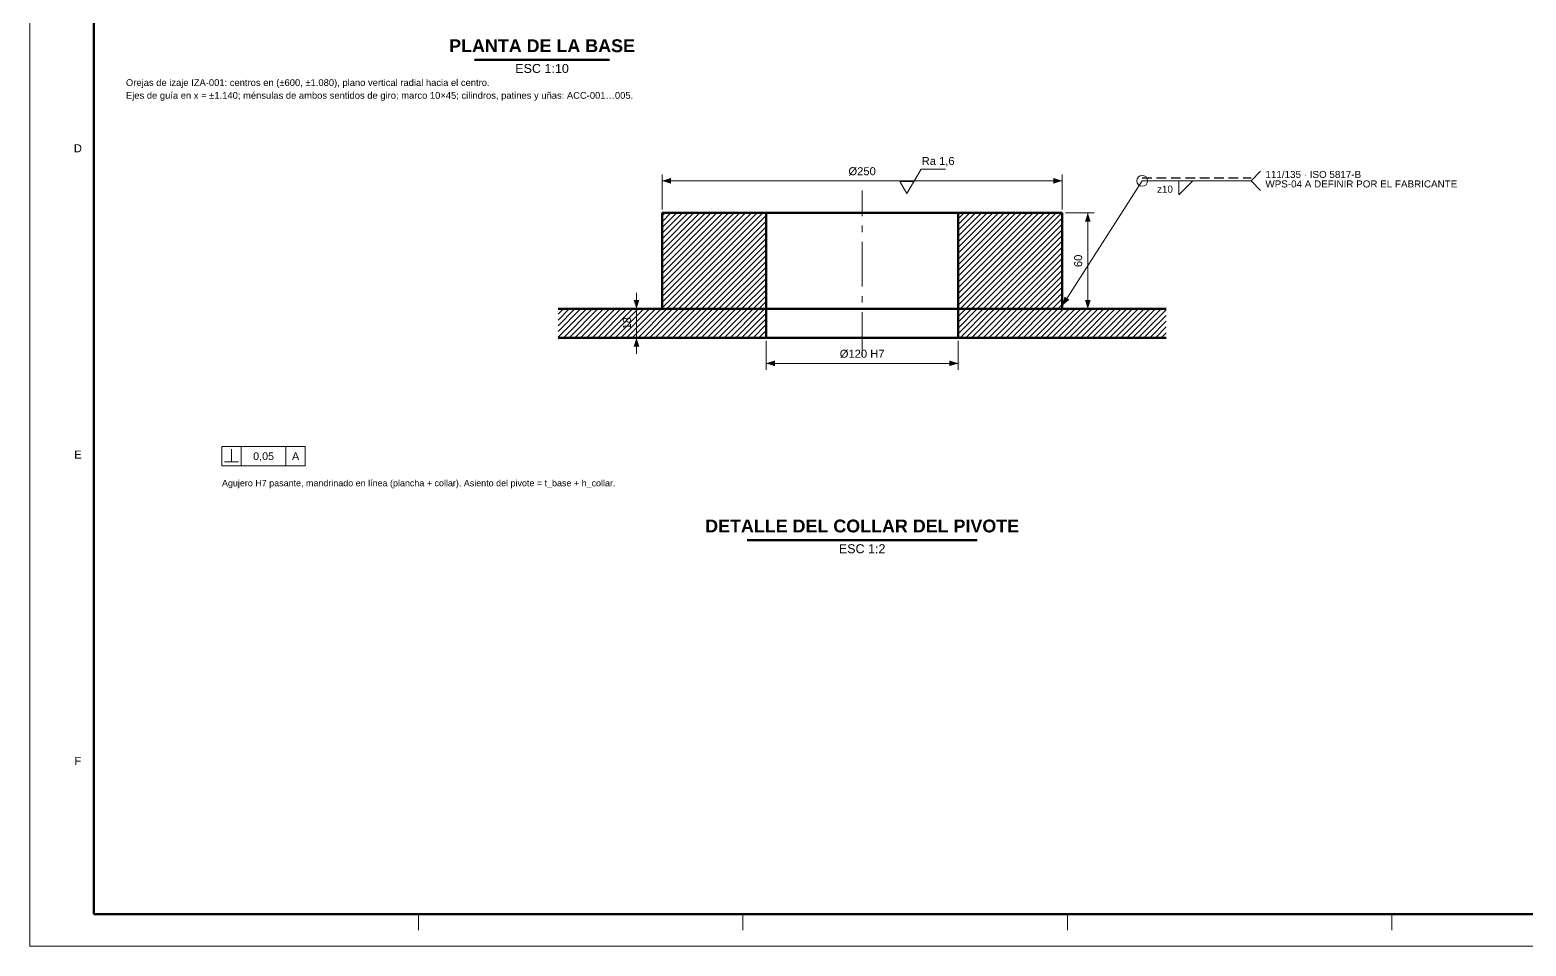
# Model space of a CAD drawing. Header units: millimetres. Extents: x 0 to 841, y 0 to 594.
# Drawn here: x 0 to 467.4, y 0 to 286.1 of the extents above; entities that cross this region are included whole.
import ezdxf
from ezdxf.enums import TextEntityAlignment as Align

# ---------------------------------------------------------------- set-up
doc = ezdxf.new("R2010")
doc.units = ezdxf.units.MM
doc.linetypes.add('EJE', pattern=[22, 14, -3, 2, -3])
doc.linetypes.add('OCULTO', pattern=[4.5, 3, -1.5])
for name, color, linetype, lineweight in [('ACH', 7, 'CONTINUOUS', 13), ('COTA', 7, 'CONTINUOUS', 18), ('EJE', 7, 'EJE', 18), ('FINA', 7, 'CONTINUOUS', 18), ('MARCO', 7, 'CONTINUOUS', 70), ('OCU', 7, 'OCULTO', 25), ('TXT', 7, 'CONTINUOUS', 25), ('VIS', 7, 'CONTINUOUS', 50)]:
    doc.layers.add(name, color=color, linetype=linetype, lineweight=lineweight)
doc.styles.add('STD', font='LiberationSans-Regular.ttf')
doc.styles.add('STDB', font='LiberationSans-Bold.ttf')

msp = doc.modelspace()

# ---------------------------------------------------------------- hatches: boundary and pattern name
at = {"layer": 'ACH'}
h = msp.add_hatch(dxfattribs=at)
h.set_pattern_fill('ANSI31', scale=0.4)
h.paths.add_polyline_path([(197.5, 229), (230, 229), (230, 199), (197.5, 199)])
h = msp.add_hatch(dxfattribs=at)
h.set_pattern_fill('ANSI31', scale=0.4)
h.paths.add_polyline_path([(322.5, 199), (290, 199), (290, 229), (322.5, 229)])
h = msp.add_hatch(dxfattribs=at)
h.set_pattern_fill('ANSI31', scale=0.4)
h.paths.add_polyline_path([(165, 190), (165, 199), (230, 199), (230, 190)])
h = msp.add_hatch(dxfattribs=at)
h.set_pattern_fill('ANSI31', scale=0.4)
h.paths.add_polyline_path([(290, 190), (290, 199), (355, 199), (355, 190)])

# ---------------------------------------------------------------- linework, layer by layer
at = {"layer": 'COTA'}
for p, q in [((197.5, 230), (197.5, 241)), ((322.5, 239), (197.5, 239)), ((271.8, 238.8), (276.2, 238.8)), ((322.5, 230), (322.5, 241)), ((322.5, 200), (347.5, 239)), ((347.5, 239), (381.5, 239)), ((381.5, 239), (384.5, 242)), ((381.5, 239), (384.5, 236)), ((323.5, 229), (332.5, 229)), ((330.5, 199), (330.5, 229)), ((189.5, 199), (189.5, 204)), ((196.5, 199), (187.5, 199)), ((189.5, 190), (189.5, 199)), ((323.5, 199), (332.5, 199)), ((196.5, 190), (187.5, 190)), ((189.5, 190), (189.5, 185)), ((230, 189), (230, 180)), ((290, 189), (290, 180)), ((290, 182), (230, 182)), ((63, 151.2), (63, 155.2)), ((66, 150), (66, 156)), ((80, 150), (80, 156)), ((60.8, 151.2), (65.2, 151.2))]:
    msp.add_line(p, q, dxfattribs=at)
msp.add_lwpolyline([(271.8, 238.8), (274, 235), (278.4, 242.6), (286, 242.6)], dxfattribs=at)
for points in [[(358.9, 239), (358.9, 234.6), (363.3, 239)], [(60, 150), (86, 150), (86, 156), (60, 156)]]:
    msp.add_lwpolyline(points, close=True, dxfattribs=at)
msp.add_circle((347.5, 239), 1.7, dxfattribs=at)
for points in [[(197.5, 239), (200.3, 238.1), (200.3, 239.9)], [(322.5, 239), (319.7, 239.9), (319.7, 238.1)], [(330.5, 229), (329.6, 226.2), (331.4, 226.2)], [(189.5, 199), (190.4, 201.8), (188.6, 201.8)], [(322.5, 200), (324.77, 201.87), (323.25, 202.84)], [(330.5, 199), (331.4, 201.8), (329.6, 201.8)], [(189.5, 190), (188.6, 187.2), (190.4, 187.2)], [(230, 182), (232.8, 181.1), (232.8, 182.9)], [(290, 182), (287.2, 182.9), (287.2, 181.1)]]:
    msp.add_solid(points, dxfattribs=at)
at = {"layer": 'EJE'}
msp.add_line((260, 184), (260, 236), dxfattribs=at)
at = {"layer": 'FINA'}
for p, q in [((121.38, 10), (121.38, 5)), ((222.75, 10), (222.75, 5)), ((324.12, 10), (324.12, 5)), ((425.5, 10), (425.5, 5))]:
    msp.add_line(p, q, dxfattribs=at)
msp.add_lwpolyline([(0, 0), (841, 0), (841, 594), (0, 594)], close=True, dxfattribs=at)
at = {"layer": 'MARCO'}
msp.add_lwpolyline([(20, 10), (831, 10), (831, 584), (20, 584)], close=True, dxfattribs=at)
at = {"layer": 'OCU'}
msp.add_line((347.5, 239.9), (381.5, 239.9), dxfattribs=at)
at = {"layer": 'VIS'}
for p, q in [((138.92, 276.8), (181.08, 276.8)), ((224.04, 126.8), (295.96, 126.8))]:
    msp.add_line(p, q, dxfattribs=at)
for points in [[(197.5, 229), (197.5, 199)], [(230, 229), (197.5, 229)], [(230, 229), (230, 199)], [(230, 229), (230.3, 229), (230.6, 229), (230.9, 229), (231.2, 229), (231.5, 229), (231.8, 229), (232.1, 229), (232.4, 229), (232.7, 229), (233, 229), (233.3, 229), (233.6, 229), (233.9, 229), (234.2, 229), (234.5, 229), (234.8, 229), (235.1, 229), (235.4, 229), (235.7, 229), (236, 229), (236.3, 229), (236.6, 229), (236.9, 229), (237.2, 229), (237.5, 229), (237.8, 229), (238.1, 229), (238.4, 229), (238.7, 229), (239, 229), (239.3, 229), (239.6, 229), (239.9, 229), (240.2, 229), (240.5, 229), (240.8, 229), (241.1, 229), (241.4, 229), (241.7, 229), (242, 229), (242.3, 229), (242.6, 229), (242.9, 229), (243.2, 229), (243.5, 229), (243.8, 229), (244.1, 229), (244.4, 229), (244.7, 229), (245, 229), (245.3, 229), (245.6, 229), (245.9, 229), (246.2, 229), (246.5, 229), (246.8, 229), (247.1, 229), (247.4, 229), (247.7, 229), (248, 229), (248.3, 229), (248.6, 229), (248.9, 229), (249.2, 229), (249.5, 229), (249.8, 229), (250.1, 229), (250.4, 229), (250.7, 229), (251, 229), (251.3, 229), (251.6, 229), (251.9, 229), (252.2, 229), (252.5, 229), (252.8, 229), (253.1, 229), (253.4, 229), (253.7, 229), (254, 229), (254.3, 229), (254.6, 229), (254.9, 229), (255.2, 229), (255.5, 229), (255.8, 229), (256.1, 229), (256.4, 229), (256.7, 229), (257, 229), (257.3, 229), (257.6, 229), (257.9, 229), (258.2, 229), (258.5, 229), (258.8, 229), (259.1, 229), (259.4, 229), (259.7, 229), (260, 229), (260.3, 229), (260.6, 229), (260.9, 229), (261.2, 229), (261.5, 229), (261.8, 229), (262.1, 229), (262.4, 229), (262.7, 229), (263, 229), (263.3, 229), (263.6, 229), (263.9, 229), (264.2, 229), (264.5, 229), (264.8, 229), (265.1, 229), (265.4, 229), (265.7, 229), (266, 229), (266.3, 229), (266.6, 229), (266.9, 229), (267.2, 229), (267.5, 229), (267.8, 229), (268.1, 229), (268.4, 229), (268.7, 229), (269, 229), (269.3, 229), (269.6, 229), (269.9, 229), (270.2, 229), (270.5, 229), (270.8, 229), (271.1, 229), (271.4, 229), (271.7, 229), (272, 229), (272.3, 229), (272.6, 229), (272.9, 229), (273.2, 229), (273.5, 229), (273.8, 229), (274.1, 229), (274.4, 229), (274.7, 229), (275, 229), (275.3, 229), (275.6, 229), (275.9, 229), (276.2, 229), (276.5, 229), (276.8, 229), (277.1, 229), (277.4, 229), (277.7, 229), (278, 229), (278.3, 229), (278.6, 229), (278.9, 229), (279.2, 229), (279.5, 229), (279.8, 229), (280.1, 229), (280.4, 229), (280.7, 229), (281, 229), (281.3, 229), (281.6, 229), (281.9, 229), (282.2, 229), (282.5, 229), (282.8, 229), (283.1, 229), (283.4, 229), (283.7, 229), (284, 229), (284.3, 229), (284.6, 229), (284.9, 229), (285.2, 229), (285.5, 229), (285.8, 229), (286.1, 229), (286.4, 229), (286.7, 229), (287, 229), (287.3, 229), (287.6, 229), (287.9, 229), (288.2, 229), (288.5, 229), (288.8, 229), (289.1, 229), (289.4, 229), (289.7, 229), (290, 229)], [(322.5, 229), (290, 229)], [(290, 199), (290, 229)], [(322.5, 199), (322.5, 229)], [(230, 199), (165, 199)], [(230, 199), (197.5, 199)], [(230, 199), (230.3, 199), (230.6, 199), (230.9, 199), (231.2, 199), (231.5, 199), (231.8, 199), (232.1, 199), (232.4, 199), (232.7, 199), (233, 199), (233.3, 199), (233.6, 199), (233.9, 199), (234.2, 199), (234.5, 199), (234.8, 199), (235.1, 199), (235.4, 199), (235.7, 199), (236, 199), (236.3, 199), (236.6, 199), (236.9, 199), (237.2, 199), (237.5, 199), (237.8, 199), (238.1, 199), (238.4, 199), (238.7, 199), (239, 199), (239.3, 199), (239.6, 199), (239.9, 199), (240.2, 199), (240.5, 199), (240.8, 199), (241.1, 199), (241.4, 199), (241.7, 199), (242, 199), (242.3, 199), (242.6, 199), (242.9, 199), (243.2, 199), (243.5, 199), (243.8, 199), (244.1, 199), (244.4, 199), (244.7, 199), (245, 199), (245.3, 199), (245.6, 199), (245.9, 199), (246.2, 199), (246.5, 199), (246.8, 199), (247.1, 199), (247.4, 199), (247.7, 199), (248, 199), (248.3, 199), (248.6, 199), (248.9, 199), (249.2, 199), (249.5, 199), (249.8, 199), (250.1, 199), (250.4, 199), (250.7, 199), (251, 199), (251.3, 199), (251.6, 199), (251.9, 199), (252.2, 199), (252.5, 199), (252.8, 199), (253.1, 199), (253.4, 199), (253.7, 199), (254, 199), (254.3, 199), (254.6, 199), (254.9, 199), (255.2, 199), (255.5, 199), (255.8, 199), (256.1, 199), (256.4, 199), (256.7, 199), (257, 199), (257.3, 199), (257.6, 199), (257.9, 199), (258.2, 199), (258.5, 199), (258.8, 199), (259.1, 199), (259.4, 199), (259.7, 199), (260, 199), (260.3, 199), (260.6, 199), (260.9, 199), (261.2, 199), (261.5, 199), (261.8, 199), (262.1, 199), (262.4, 199), (262.7, 199), (263, 199), (263.3, 199), (263.6, 199), (263.9, 199), (264.2, 199), (264.5, 199), (264.8, 199), (265.1, 199), (265.4, 199), (265.7, 199), (266, 199), (266.3, 199), (266.6, 199), (266.9, 199), (267.2, 199), (267.5, 199), (267.8, 199), (268.1, 199), (268.4, 199), (268.7, 199), (269, 199), (269.3, 199), (269.6, 199), (269.9, 199), (270.2, 199), (270.5, 199), (270.8, 199), (271.1, 199), (271.4, 199), (271.7, 199), (272, 199), (272.3, 199), (272.6, 199), (272.9, 199), (273.2, 199), (273.5, 199), (273.8, 199), (274.1, 199), (274.4, 199), (274.7, 199), (275, 199), (275.3, 199), (275.6, 199), (275.9, 199), (276.2, 199), (276.5, 199), (276.8, 199), (277.1, 199), (277.4, 199), (277.7, 199), (278, 199), (278.3, 199), (278.6, 199), (278.9, 199), (279.2, 199), (279.5, 199), (279.8, 199), (280.1, 199), (280.4, 199), (280.7, 199), (281, 199), (281.3, 199), (281.6, 199), (281.9, 199), (282.2, 199), (282.5, 199), (282.8, 199), (283.1, 199), (283.4, 199), (283.7, 199), (284, 199), (284.3, 199), (284.6, 199), (284.9, 199), (285.2, 199), (285.5, 199), (285.8, 199), (286.1, 199), (286.4, 199), (286.7, 199), (287, 199), (287.3, 199), (287.6, 199), (287.9, 199), (288.2, 199), (288.5, 199), (288.8, 199), (289.1, 199), (289.4, 199), (289.7, 199), (290, 199)], [(230, 199), (230, 190)], [(230, 199), (230.3, 199), (230.6, 199), (230.9, 199), (231.2, 199), (231.5, 199), (231.8, 199), (232.1, 199), (232.4, 199), (232.7, 199), (233, 199), (233.3, 199), (233.6, 199), (233.9, 199), (234.2, 199), (234.5, 199), (234.8, 199), (235.1, 199), (235.4, 199), (235.7, 199), (236, 199), (236.3, 199), (236.6, 199), (236.9, 199), (237.2, 199), (237.5, 199), (237.8, 199), (238.1, 199), (238.4, 199), (238.7, 199), (239, 199), (239.3, 199), (239.6, 199), (239.9, 199), (240.2, 199), (240.5, 199), (240.8, 199), (241.1, 199), (241.4, 199), (241.7, 199), (242, 199), (242.3, 199), (242.6, 199), (242.9, 199), (243.2, 199), (243.5, 199), (243.8, 199), (244.1, 199), (244.4, 199), (244.7, 199), (245, 199), (245.3, 199), (245.6, 199), (245.9, 199), (246.2, 199), (246.5, 199), (246.8, 199), (247.1, 199), (247.4, 199), (247.7, 199), (248, 199), (248.3, 199), (248.6, 199), (248.9, 199), (249.2, 199), (249.5, 199), (249.8, 199), (250.1, 199), (250.4, 199), (250.7, 199), (251, 199), (251.3, 199), (251.6, 199), (251.9, 199), (252.2, 199), (252.5, 199), (252.8, 199), (253.1, 199), (253.4, 199), (253.7, 199), (254, 199), (254.3, 199), (254.6, 199), (254.9, 199), (255.2, 199), (255.5, 199), (255.8, 199), (256.1, 199), (256.4, 199), (256.7, 199), (257, 199), (257.3, 199), (257.6, 199), (257.9, 199), (258.2, 199), (258.5, 199), (258.8, 199), (259.1, 199), (259.4, 199), (259.7, 199), (260, 199), (260.3, 199), (260.6, 199), (260.9, 199), (261.2, 199), (261.5, 199), (261.8, 199), (262.1, 199), (262.4, 199), (262.7, 199), (263, 199), (263.3, 199), (263.6, 199), (263.9, 199), (264.2, 199), (264.5, 199), (264.8, 199), (265.1, 199), (265.4, 199), (265.7, 199), (266, 199), (266.3, 199), (266.6, 199), (266.9, 199), (267.2, 199), (267.5, 199), (267.8, 199), (268.1, 199), (268.4, 199), (268.7, 199), (269, 199), (269.3, 199), (269.6, 199), (269.9, 199), (270.2, 199), (270.5, 199), (270.8, 199), (271.1, 199), (271.4, 199), (271.7, 199), (272, 199), (272.3, 199), (272.6, 199), (272.9, 199), (273.2, 199), (273.5, 199), (273.8, 199), (274.1, 199), (274.4, 199), (274.7, 199), (275, 199), (275.3, 199), (275.6, 199), (275.9, 199), (276.2, 199), (276.5, 199), (276.8, 199), (277.1, 199), (277.4, 199), (277.7, 199), (278, 199), (278.3, 199), (278.6, 199), (278.9, 199), (279.2, 199), (279.5, 199), (279.8, 199), (280.1, 199), (280.4, 199), (280.7, 199), (281, 199), (281.3, 199), (281.6, 199), (281.9, 199), (282.2, 199), (282.5, 199), (282.8, 199), (283.1, 199), (283.4, 199), (283.7, 199), (284, 199), (284.3, 199), (284.6, 199), (284.9, 199), (285.2, 199), (285.5, 199), (285.8, 199), (286.1, 199), (286.4, 199), (286.7, 199), (287, 199), (287.3, 199), (287.6, 199), (287.9, 199), (288.2, 199), (288.5, 199), (288.8, 199), (289.1, 199), (289.4, 199), (289.7, 199), (290, 199)], [(355, 199), (290, 199)], [(290, 190), (290, 199)], [(322.5, 199), (290, 199)], [(230, 190), (165, 190)], [(230, 190), (230.3, 190), (230.6, 190), (230.9, 190), (231.2, 190), (231.5, 190), (231.8, 190), (232.1, 190), (232.4, 190), (232.7, 190), (233, 190), (233.3, 190), (233.6, 190), (233.9, 190), (234.2, 190), (234.5, 190), (234.8, 190), (235.1, 190), (235.4, 190), (235.7, 190), (236, 190), (236.3, 190), (236.6, 190), (236.9, 190), (237.2, 190), (237.5, 190), (237.8, 190), (238.1, 190), (238.4, 190), (238.7, 190), (239, 190), (239.3, 190), (239.6, 190), (239.9, 190), (240.2, 190), (240.5, 190), (240.8, 190), (241.1, 190), (241.4, 190), (241.7, 190), (242, 190), (242.3, 190), (242.6, 190), (242.9, 190), (243.2, 190), (243.5, 190), (243.8, 190), (244.1, 190), (244.4, 190), (244.7, 190), (245, 190), (245.3, 190), (245.6, 190), (245.9, 190), (246.2, 190), (246.5, 190), (246.8, 190), (247.1, 190), (247.4, 190), (247.7, 190), (248, 190), (248.3, 190), (248.6, 190), (248.9, 190), (249.2, 190), (249.5, 190), (249.8, 190), (250.1, 190), (250.4, 190), (250.7, 190), (251, 190), (251.3, 190), (251.6, 190), (251.9, 190), (252.2, 190), (252.5, 190), (252.8, 190), (253.1, 190), (253.4, 190), (253.7, 190), (254, 190), (254.3, 190), (254.6, 190), (254.9, 190), (255.2, 190), (255.5, 190), (255.8, 190), (256.1, 190), (256.4, 190), (256.7, 190), (257, 190), (257.3, 190), (257.6, 190), (257.9, 190), (258.2, 190), (258.5, 190), (258.8, 190), (259.1, 190), (259.4, 190), (259.7, 190), (260, 190), (260.3, 190), (260.6, 190), (260.9, 190), (261.2, 190), (261.5, 190), (261.8, 190), (262.1, 190), (262.4, 190), (262.7, 190), (263, 190), (263.3, 190), (263.6, 190), (263.9, 190), (264.2, 190), (264.5, 190), (264.8, 190), (265.1, 190), (265.4, 190), (265.7, 190), (266, 190), (266.3, 190), (266.6, 190), (266.9, 190), (267.2, 190), (267.5, 190), (267.8, 190), (268.1, 190), (268.4, 190), (268.7, 190), (269, 190), (269.3, 190), (269.6, 190), (269.9, 190), (270.2, 190), (270.5, 190), (270.8, 190), (271.1, 190), (271.4, 190), (271.7, 190), (272, 190), (272.3, 190), (272.6, 190), (272.9, 190), (273.2, 190), (273.5, 190), (273.8, 190), (274.1, 190), (274.4, 190), (274.7, 190), (275, 190), (275.3, 190), (275.6, 190), (275.9, 190), (276.2, 190), (276.5, 190), (276.8, 190), (277.1, 190), (277.4, 190), (277.7, 190), (278, 190), (278.3, 190), (278.6, 190), (278.9, 190), (279.2, 190), (279.5, 190), (279.8, 190), (280.1, 190), (280.4, 190), (280.7, 190), (281, 190), (281.3, 190), (281.6, 190), (281.9, 190), (282.2, 190), (282.5, 190), (282.8, 190), (283.1, 190), (283.4, 190), (283.7, 190), (284, 190), (284.3, 190), (284.6, 190), (284.9, 190), (285.2, 190), (285.5, 190), (285.8, 190), (286.1, 190), (286.4, 190), (286.7, 190), (287, 190), (287.3, 190), (287.6, 190), (287.9, 190), (288.2, 190), (288.5, 190), (288.8, 190), (289.1, 190), (289.4, 190), (289.7, 190), (290, 190)], [(355, 190), (290, 190)]]:
    msp.add_lwpolyline(points, dxfattribs=at)

# ---------------------------------------------------------------- texts
at = {"layer": 'TXT', "style": 'STDB'}
for s, p in [('PLANTA DE LA BASE', (160, 278)), ('DETALLE DEL COLLAR DEL PIVOTE', (260, 128))]:
    msp.add_text(s, height=4, dxfattribs=at).set_placement(p, align=Align.BOTTOM_CENTER)
at = {"layer": 'TXT', "style": 'STD'}
for s, p in [('ESC 1:10', (160, 275.5)), ('ESC 1:2', (260, 125.5))]:
    msp.add_text(s, height=2.8, dxfattribs=at).set_placement(p, align=Align.TOP_CENTER)
for s, height, p in [('Orejas de izaje IZA-001: centros en (±600, ±1.080), plano vertical radial hacia el centro.', 2.1, (30, 268)), ('Ejes de guía en x = ±1.140; ménsulas de ambos sentidos de giro; marco 10×45; cilindros, patines y uñas: ACC-001…005.', 2.1, (30, 264)), ('Ra 1,6', 2.5, (278.6, 243.2)), ('Agujero H7 pasante, mandrinado en línea (plancha + collar). Asiento del pivote = t_base + h_collar.', 2, (60, 143))]:
    msp.add_text(s, height=height, dxfattribs=at).set_placement(p, align=Align.BOTTOM_LEFT)
for s, height, p in [('D', 2.5, (15, 249.17)), ('E', 2.5, (15, 153.5)), ('0,05', 2.4, (73, 153)), ('A', 2.4, (83, 153)), ('F', 2.5, (15, 57.83))]:
    msp.add_text(s, height=height, dxfattribs=at).set_placement(p, align=Align.MIDDLE_CENTER)
for s, rotation, p in [('Ø250', 360, (260, 240)), ('60', 90, (329.5, 214)), ('18', 90, (188.5, 194.5)), ('Ø120 H7', 360, (260, 183))]:
    msp.add_text(s, height=2.5, rotation=rotation, dxfattribs=at).set_placement(p, align=Align.BOTTOM_CENTER)
for s, p in [('WPS-04 A DEFINIR POR EL FABRICANTE', (386, 238.03)), ('111/135 · ISO 5817-B', (386, 241))]:
    msp.add_text(s, height=2.2, dxfattribs=at).set_placement(p, align=Align.MIDDLE_LEFT)
msp.add_text('z10', height=2.2, dxfattribs=at).set_placement((357.1, 236.4), align=Align.MIDDLE_RIGHT)

doc.saveas('drawing.dxf')
